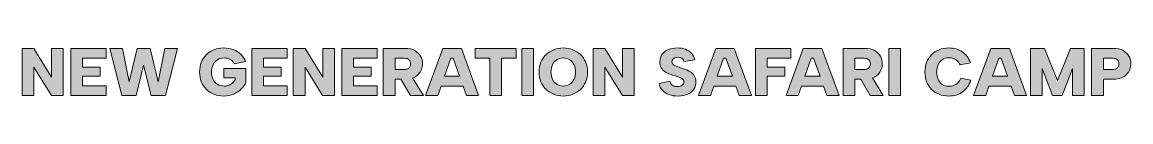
# Model space of a CAD drawing. Header units: centimetres. Extents: x 1 to 9, y -5.83 to -4.17.
# Drawn here: x 1 to 9, y -5.83 to -5.49 of the extents above; entities that cross this region are included whole.
import ezdxf

# ---------------------------------------------------------------- set-up
doc = ezdxf.new("R2010")
doc.units = ezdxf.units.CM
doc.header["$MEASUREMENT"] = 0
doc.layers.add('Layer 1', color=7, linetype='Continuous', lineweight=0)

# ---------------------------------------------------------------- blocks, each defined once
blk = doc.blocks.new('Block_2')
at = {"layer": 'Layer 1', "true_color": 0x000000, "transparency": 33554687}
h = blk.add_hatch(color=18, dxfattribs=at)
h.dxf.hatch_style = 2
h.paths.add_polyline_path([(1.2138, -5.6985), (1.0868, -5.4907), (1.0017, -5.4907), (1.0017, -5.8313), (1.0863, -5.8313), (1.0863, -5.625), (1.2133, -5.8313), (1.2985, -5.8313), (1.2985, -5.4907), (1.2138, -5.4907)])
h = blk.add_hatch(color=18, dxfattribs=at)
h.dxf.hatch_style = 2
h.paths.add_polyline_path([(1.352, -5.8313), (1.6073, -5.8313), (1.6073, -5.7602), (1.4366, -5.7602), (1.4366, -5.6916), (1.564, -5.6916), (1.564, -5.6255), (1.4366, -5.6255), (1.4366, -5.5618), (1.6073, -5.5618), (1.6073, -5.4907), (1.352, -5.4907)])
h = blk.add_hatch(color=18, dxfattribs=at)
h.dxf.hatch_style = 2
h.paths.add_polyline_path([(1.9829, -5.731), (1.926, -5.4907), (1.8316, -5.4907), (1.7732, -5.7316), (1.7256, -5.4907), (1.6331, -5.4907), (1.7202, -5.8313), (1.8243, -5.8313), (1.8783, -5.6109), (1.9323, -5.8313), (2.0359, -5.8313), (2.123, -5.4907), (2.0311, -5.4907)])
h = blk.add_hatch(color=18, dxfattribs=at)
h.dxf.hatch_style = 2
edge = h.paths.add_edge_path()
edge.add_spline(control_points=[(2.4567, -5.7023), (2.4567, -5.7023), (2.5385, -5.7023), (2.5385, -5.7023), (2.5385, -5.7023), (2.5385, -5.7165), (2.5385, -5.7165), (2.5329, -5.7256), (2.5264, -5.7336), (2.519, -5.7405), (2.5115, -5.7475), (2.5031, -5.7529), (2.4937, -5.7569), (2.4843, -5.7607), (2.4739, -5.7627), (2.4626, -5.7627), (2.4427, -5.7627), (2.4258, -5.7585), (2.4117, -5.75), (2.3976, -5.7416), (2.3868, -5.7298), (2.3794, -5.7145), (2.3719, -5.6992), (2.3682, -5.6814), (2.3682, -5.661), (2.3682, -5.6419), (2.372, -5.6246), (2.3796, -5.6092), (2.3872, -5.5938), (2.3978, -5.5816), (2.4114, -5.5727), (2.4251, -5.5638), (2.4407, -5.5593), (2.4582, -5.5593), (2.4751, -5.5593), (2.4898, -5.5628), (2.5024, -5.5698), (2.5151, -5.5767), (2.5255, -5.5877), (2.5336, -5.6026), (2.5336, -5.6026), (2.6134, -5.5841), (2.6134, -5.5841), (2.6062, -5.564), (2.595, -5.5467), (2.5796, -5.5323), (2.5641, -5.5179), (2.5458, -5.5068), (2.5246, -5.499), (2.5033, -5.4912), (2.4802, -5.4873), (2.4553, -5.4873), (2.4293, -5.4873), (2.4058, -5.4915), (2.3847, -5.4999), (2.3636, -5.5084), (2.3454, -5.5204), (2.33, -5.5359), (2.3146, -5.5516), (2.3028, -5.57), (2.2945, -5.5912), (2.2862, -5.6124), (2.2821, -5.6357), (2.2821, -5.661), (2.2821, -5.6863), (2.2862, -5.7096), (2.2945, -5.7308), (2.3028, -5.752), (2.3147, -5.7705), (2.3302, -5.786), (2.3458, -5.8016), (2.3642, -5.8136), (2.3854, -5.822), (2.4067, -5.8304), (2.4303, -5.8346), (2.4562, -5.8346), (2.4838, -5.8346), (2.5081, -5.8299), (2.5292, -5.8203), (2.5503, -5.8108), (2.5681, -5.7984), (2.5827, -5.7833), (2.5973, -5.7683), (2.6085, -5.7525), (2.6163, -5.7359), (2.6163, -5.7359), (2.6163, -5.6362), (2.6163, -5.6362), (2.6163, -5.6362), (2.4567, -5.6362), (2.4567, -5.6362), (2.4567, -5.6362), (2.4567, -5.7023), (2.4567, -5.7023)], knot_values=[0, 0, 0, 0, 1, 1, 1, 2, 2, 2, 3, 3, 3, 4, 4, 4, 5, 5, 5, 6, 6, 6, 7, 7, 7, 8, 8, 8, 9, 9, 9, 10, 10, 10, 11, 11, 11, 12, 12, 12, 13, 13, 13, 14, 14, 14, 15, 15, 15, 16, 16, 16, 17, 17, 17, 18, 18, 18, 19, 19, 19, 20, 20, 20, 21, 21, 21, 22, 22, 22, 23, 23, 23, 24, 24, 24, 25, 25, 25, 26, 26, 26, 27, 27, 27, 28, 28, 28, 29, 29, 29, 30, 30, 30, 31, 31, 31, 31], degree=3, periodic=0)
h = blk.add_hatch(color=18, dxfattribs=at)
h.dxf.hatch_style = 2
h.paths.add_polyline_path([(2.6591, -5.8313), (2.9144, -5.8313), (2.9144, -5.7602), (2.7437, -5.7602), (2.7437, -5.6916), (2.8712, -5.6916), (2.8712, -5.6255), (2.7437, -5.6255), (2.7437, -5.5618), (2.9144, -5.5618), (2.9144, -5.4907), (2.6591, -5.4907)])
h = blk.add_hatch(color=18, dxfattribs=at)
h.dxf.hatch_style = 2
h.paths.add_polyline_path([(3.1703, -5.6985), (3.0434, -5.4907), (2.9583, -5.4907), (2.9583, -5.8313), (3.0429, -5.8313), (3.0429, -5.625), (3.1699, -5.8313), (3.255, -5.8313), (3.255, -5.4907), (3.1703, -5.4907)])
h = blk.add_hatch(color=18, dxfattribs=at)
h.dxf.hatch_style = 2
h.paths.add_polyline_path([(3.3085, -5.8313), (3.5639, -5.8313), (3.5639, -5.7602), (3.3931, -5.7602), (3.3931, -5.6916), (3.5206, -5.6916), (3.5206, -5.6255), (3.3931, -5.6255), (3.3931, -5.5618), (3.5639, -5.5618), (3.5639, -5.4907), (3.3085, -5.4907)])
h = blk.add_hatch(color=18, dxfattribs=at)
h.dxf.hatch_style = 2
edge = h.paths.add_edge_path()
edge.add_spline(control_points=[(3.6923, -5.5618), (3.6923, -5.5618), (3.759, -5.5618), (3.759, -5.5618), (3.7742, -5.5618), (3.7856, -5.5653), (3.793, -5.5725), (3.8005, -5.5796), (3.8042, -5.5893), (3.8042, -5.6016), (3.8042, -5.61), (3.8025, -5.6174), (3.7991, -5.6235), (3.7957, -5.6297), (3.7907, -5.6343), (3.784, -5.6374), (3.7774, -5.6405), (3.769, -5.642), (3.759, -5.642), (3.759, -5.642), (3.6923, -5.642), (3.6923, -5.642), (3.6923, -5.642), (3.6923, -5.5618), (3.6923, -5.5618)], knot_values=[0, 0, 0, 0, 1, 1, 1, 2, 2, 2, 3, 3, 3, 4, 4, 4, 5, 5, 5, 6, 6, 6, 7, 7, 7, 8, 8, 8, 8], degree=3, periodic=0)
edge = h.paths.add_edge_path()
edge.add_spline(control_points=[(3.8208, -5.7036), (3.8366, -5.6972), (3.8497, -5.6887), (3.8599, -5.678), (3.8701, -5.6673), (3.8777, -5.6553), (3.8828, -5.642), (3.8878, -5.6287), (3.8903, -5.6153), (3.8903, -5.6016), (3.8903, -5.5818), (3.8857, -5.5636), (3.8765, -5.5467), (3.8672, -5.5298), (3.8533, -5.5163), (3.8346, -5.5061), (3.816, -5.4959), (3.7926, -5.4907), (3.7643, -5.4907), (3.7643, -5.4907), (3.6077, -5.4907), (3.6077, -5.4907), (3.6077, -5.4907), (3.6077, -5.8313), (3.6077, -5.8313), (3.6077, -5.8313), (3.6923, -5.8313), (3.6923, -5.8313), (3.6923, -5.8313), (3.6923, -5.713), (3.6923, -5.713), (3.6923, -5.713), (3.7353, -5.713), (3.7353, -5.713), (3.7353, -5.713), (3.8033, -5.8313), (3.8033, -5.8313), (3.8033, -5.8313), (3.8967, -5.8313), (3.8967, -5.8313), (3.8967, -5.8313), (3.8193, -5.7038), (3.8193, -5.7038), (3.8197, -5.7037), (3.8203, -5.7038), (3.8208, -5.7036)], knot_values=[0, 0, 0, 0, 1, 1, 1, 2, 2, 2, 3, 3, 3, 4, 4, 4, 5, 5, 5, 6, 6, 6, 7, 7, 7, 8, 8, 8, 9, 9, 9, 10, 10, 10, 11, 11, 11, 12, 12, 12, 13, 13, 13, 14, 14, 14, 15, 15, 15, 15], degree=3, periodic=0)
h = blk.add_hatch(color=18, dxfattribs=at)
h.dxf.hatch_style = 2
edge = h.paths.add_edge_path()
edge.add_spline(control_points=[(4.0495, -5.6921), (4.0495, -5.6921), (4.0951, -5.5618), (4.0951, -5.5618), (4.0951, -5.5618), (4.1122, -5.5618), (4.1122, -5.5618), (4.1122, -5.5618), (4.1585, -5.6921), (4.1585, -5.6921), (4.1585, -5.6921), (4.0495, -5.6921), (4.0495, -5.6921)], knot_values=[0, 0, 0, 0, 1, 1, 1, 2, 2, 2, 3, 3, 3, 4, 4, 4, 4], degree=3, periodic=0)
edge = h.paths.add_edge_path()
edge.add_spline(control_points=[(4.0377, -5.4907), (4.0377, -5.4907), (3.9132, -5.8313), (3.9132, -5.8313), (3.9132, -5.8313), (4.0008, -5.8313), (4.0008, -5.8313), (4.0008, -5.8313), (4.0246, -5.7631), (4.0246, -5.7631), (4.0246, -5.7631), (4.1838, -5.7631), (4.1838, -5.7631), (4.1838, -5.7631), (4.208, -5.8313), (4.208, -5.8313), (4.208, -5.8313), (4.2956, -5.8313), (4.2956, -5.8313), (4.2956, -5.8313), (4.172, -5.4907), (4.172, -5.4907), (4.172, -5.4907), (4.0377, -5.4907), (4.0377, -5.4907)], knot_values=[0, 0, 0, 0, 1, 1, 1, 2, 2, 2, 3, 3, 3, 4, 4, 4, 5, 5, 5, 6, 6, 6, 7, 7, 7, 8, 8, 8, 8], degree=3, periodic=0)
h = blk.add_hatch(color=18, dxfattribs=at)
h.dxf.hatch_style = 2
h.paths.add_polyline_path([(4.2703, -5.5618), (4.3759, -5.5618), (4.3759, -5.8313), (4.4605, -5.8313), (4.4605, -5.5618), (4.5665, -5.5618), (4.5665, -5.4907), (4.2703, -5.4907)])
h = blk.add_hatch(color=18, dxfattribs=at)
h.dxf.hatch_style = 2
h.paths.add_polyline_path([(4.6064, -5.8313), (4.6911, -5.8313), (4.6911, -5.4907), (4.6064, -5.4907)])
h = blk.add_hatch(color=18, dxfattribs=at)
h.dxf.hatch_style = 2
edge = h.paths.add_edge_path()
edge.add_spline(control_points=[(4.9844, -5.713), (4.9769, -5.7283), (4.9665, -5.7403), (4.9533, -5.7491), (4.9399, -5.7578), (4.9244, -5.7622), (4.9065, -5.7622), (4.8884, -5.7622), (4.8727, -5.7578), (4.8594, -5.7491), (4.8461, -5.7403), (4.8358, -5.7283), (4.8285, -5.713), (4.8212, -5.6978), (4.8175, -5.6804), (4.8175, -5.661), (4.8175, -5.6412), (4.8212, -5.6238), (4.8285, -5.6087), (4.8358, -5.5936), (4.8461, -5.5817), (4.8594, -5.5729), (4.8727, -5.5642), (4.8884, -5.5598), (4.9065, -5.5598), (4.9244, -5.5598), (4.9399, -5.5642), (4.9533, -5.5729), (4.9665, -5.5817), (4.9769, -5.5936), (4.9844, -5.6087), (4.9918, -5.6238), (4.9956, -5.6412), (4.9956, -5.661), (4.9956, -5.6804), (4.9918, -5.6978), (4.9844, -5.713)], knot_values=[0, 0, 0, 0, 1, 1, 1, 2, 2, 2, 3, 3, 3, 4, 4, 4, 5, 5, 5, 6, 6, 6, 7, 7, 7, 8, 8, 8, 9, 9, 9, 10, 10, 10, 11, 11, 11, 12, 12, 12, 12], degree=3, periodic=0)
edge = h.paths.add_edge_path()
edge.add_spline(control_points=[(5.0306, -5.5357), (5.0147, -5.5203), (4.9961, -5.5084), (4.9749, -5.4999), (4.9537, -5.4915), (4.9309, -5.4873), (4.9065, -5.4873), (4.8822, -5.4873), (4.8595, -5.4915), (4.8385, -5.4999), (4.8174, -5.5084), (4.7988, -5.5203), (4.7828, -5.5357), (4.7667, -5.5511), (4.7541, -5.5694), (4.745, -5.5907), (4.736, -5.612), (4.7314, -5.6353), (4.7314, -5.661), (4.7314, -5.6866), (4.736, -5.7101), (4.745, -5.7313), (4.7541, -5.7525), (4.7667, -5.7709), (4.7828, -5.7862), (4.7988, -5.8017), (4.8174, -5.8136), (4.8385, -5.822), (4.8595, -5.8304), (4.8822, -5.8346), (4.9065, -5.8346), (4.9309, -5.8346), (4.9535, -5.8304), (4.9746, -5.822), (4.9957, -5.8136), (5.0143, -5.8017), (5.0303, -5.7862), (5.0464, -5.7709), (5.059, -5.7525), (5.068, -5.7313), (5.0771, -5.7101), (5.0817, -5.6866), (5.0817, -5.661), (5.0817, -5.6353), (5.0771, -5.612), (5.068, -5.5907), (5.059, -5.5694), (5.0465, -5.5511), (5.0306, -5.5357)], knot_values=[0, 0, 0, 0, 1, 1, 1, 2, 2, 2, 3, 3, 3, 4, 4, 4, 5, 5, 5, 6, 6, 6, 7, 7, 7, 8, 8, 8, 9, 9, 9, 10, 10, 10, 11, 11, 11, 12, 12, 12, 13, 13, 13, 14, 14, 14, 15, 15, 15, 16, 16, 16, 16], degree=3, periodic=0)
h = blk.add_hatch(color=18, dxfattribs=at)
h.dxf.hatch_style = 2
h.paths.add_polyline_path([(5.3337, -5.6985), (5.2067, -5.4907), (5.1216, -5.4907), (5.1216, -5.8313), (5.2062, -5.8313), (5.2062, -5.625), (5.3332, -5.8313), (5.4184, -5.8313), (5.4184, -5.4907), (5.3337, -5.4907)])
h = blk.add_hatch(color=18, dxfattribs=at)
h.dxf.hatch_style = 2
edge = h.paths.add_edge_path()
edge.add_spline(control_points=[(5.8226, -5.6593), (5.8106, -5.6517), (5.7976, -5.6454), (5.7837, -5.6406), (5.7697, -5.6357), (5.7561, -5.6311), (5.7428, -5.6269), (5.7331, -5.6237), (5.7242, -5.6203), (5.7161, -5.6167), (5.708, -5.6131), (5.7016, -5.6091), (5.6969, -5.6046), (5.6921, -5.6), (5.6898, -5.5942), (5.6898, -5.5871), (5.6898, -5.5805), (5.6918, -5.5749), (5.6959, -5.57), (5.6999, -5.5652), (5.7052, -5.5614), (5.7117, -5.5588), (5.7182, -5.5562), (5.7253, -5.5549), (5.7331, -5.5549), (5.7393, -5.5549), (5.7455, -5.556), (5.7518, -5.5581), (5.7582, -5.5602), (5.7636, -5.5636), (5.7681, -5.5681), (5.7726, -5.5726), (5.7756, -5.5785), (5.7769, -5.5856), (5.7769, -5.5856), (5.8547, -5.572), (5.8547, -5.572), (5.8501, -5.5535), (5.8423, -5.538), (5.8311, -5.5255), (5.8199, -5.513), (5.8057, -5.5035), (5.7886, -5.497), (5.7713, -5.4906), (5.7517, -5.4873), (5.7297, -5.4873), (5.7054, -5.4873), (5.6838, -5.4912), (5.665, -5.4988), (5.6462, -5.5064), (5.6312, -5.5176), (5.6202, -5.5326), (5.6092, -5.5475), (5.6037, -5.5656), (5.6037, -5.5871), (5.6033, -5.6046), (5.6066, -5.6191), (5.6134, -5.6308), (5.6202, -5.6425), (5.6293, -5.652), (5.6406, -5.6593), (5.652, -5.6666), (5.6643, -5.6726), (5.6776, -5.6773), (5.6909, -5.682), (5.7041, -5.6861), (5.7171, -5.6897), (5.7287, -5.6932), (5.739, -5.6968), (5.7479, -5.7001), (5.7568, -5.7036), (5.7638, -5.7077), (5.7688, -5.7125), (5.7739, -5.7174), (5.7764, -5.7239), (5.7764, -5.732), (5.7764, -5.7421), (5.7722, -5.7503), (5.764, -5.7566), (5.7557, -5.7629), (5.744, -5.7661), (5.7287, -5.7661), (5.72, -5.7661), (5.712, -5.7649), (5.7046, -5.7624), (5.6973, -5.76), (5.6912, -5.756), (5.6861, -5.7503), (5.6811, -5.7446), (5.6778, -5.7371), (5.6761, -5.7276), (5.6761, -5.7276), (5.5973, -5.7432), (5.5973, -5.7432), (5.6013, -5.763), (5.6093, -5.7797), (5.6217, -5.7933), (5.634, -5.8069), (5.6498, -5.8172), (5.6691, -5.8242), (5.6884, -5.8312), (5.7102, -5.8346), (5.7345, -5.8346), (5.7634, -5.8346), (5.7873, -5.8301), (5.8061, -5.821), (5.8248, -5.812), (5.839, -5.7998), (5.8484, -5.7846), (5.8578, -5.7693), (5.8625, -5.7522), (5.8625, -5.733), (5.8625, -5.7152), (5.8589, -5.7003), (5.8516, -5.6885), (5.8443, -5.6766), (5.8346, -5.6669), (5.8226, -5.6593)], knot_values=[0, 0, 0, 0, 1, 1, 1, 2, 2, 2, 3, 3, 3, 4, 4, 4, 5, 5, 5, 6, 6, 6, 7, 7, 7, 8, 8, 8, 9, 9, 9, 10, 10, 10, 11, 11, 11, 12, 12, 12, 13, 13, 13, 14, 14, 14, 15, 15, 15, 16, 16, 16, 17, 17, 17, 18, 18, 18, 19, 19, 19, 20, 20, 20, 21, 21, 21, 22, 22, 22, 23, 23, 23, 24, 24, 24, 25, 25, 25, 26, 26, 26, 27, 27, 27, 28, 28, 28, 29, 29, 29, 30, 30, 30, 31, 31, 31, 32, 32, 32, 33, 33, 33, 34, 34, 34, 35, 35, 35, 36, 36, 36, 37, 37, 37, 38, 38, 38, 39, 39, 39, 39], degree=3, periodic=0)
h = blk.add_hatch(color=18, dxfattribs=at)
h.dxf.hatch_style = 2
edge = h.paths.add_edge_path()
edge.add_spline(control_points=[(6.0177, -5.6921), (6.0177, -5.6921), (6.0634, -5.5618), (6.0634, -5.5618), (6.0634, -5.5618), (6.0804, -5.5618), (6.0804, -5.5618), (6.0804, -5.5618), (6.1268, -5.6921), (6.1268, -5.6921), (6.1268, -5.6921), (6.0177, -5.6921), (6.0177, -5.6921)], knot_values=[0, 0, 0, 0, 1, 1, 1, 2, 2, 2, 3, 3, 3, 4, 4, 4, 4], degree=3, periodic=0)
edge = h.paths.add_edge_path()
edge.add_spline(control_points=[(6.006, -5.4907), (6.006, -5.4907), (5.8814, -5.8313), (5.8814, -5.8313), (5.8814, -5.8313), (5.969, -5.8313), (5.969, -5.8313), (5.969, -5.8313), (5.9929, -5.7631), (5.9929, -5.7631), (5.9929, -5.7631), (6.1521, -5.7631), (6.1521, -5.7631), (6.1521, -5.7631), (6.1763, -5.8313), (6.1763, -5.8313), (6.1763, -5.8313), (6.2638, -5.8313), (6.2638, -5.8313), (6.2638, -5.8313), (6.1402, -5.4907), (6.1402, -5.4907), (6.1402, -5.4907), (6.006, -5.4907), (6.006, -5.4907)], knot_values=[0, 0, 0, 0, 1, 1, 1, 2, 2, 2, 3, 3, 3, 4, 4, 4, 5, 5, 5, 6, 6, 6, 7, 7, 7, 8, 8, 8, 8], degree=3, periodic=0)
h = blk.add_hatch(color=18, dxfattribs=at)
h.dxf.hatch_style = 2
h.paths.add_polyline_path([(6.3777, -5.5618), (6.5484, -5.5618), (6.5484, -5.4907), (6.293, -5.4907), (6.293, -5.8313), (6.3777, -5.8313), (6.3777, -5.6916), (6.5051, -5.6916), (6.5051, -5.6255), (6.3777, -5.6255)])
h = blk.add_hatch(color=18, dxfattribs=at)
h.dxf.hatch_style = 2
edge = h.paths.add_edge_path()
edge.add_spline(control_points=[(6.6502, -5.6921), (6.6502, -5.6921), (6.6958, -5.5618), (6.6958, -5.5618), (6.6958, -5.5618), (6.7129, -5.5618), (6.7129, -5.5618), (6.7129, -5.5618), (6.7592, -5.6921), (6.7592, -5.6921), (6.7592, -5.6921), (6.6502, -5.6921), (6.6502, -5.6921)], knot_values=[0, 0, 0, 0, 1, 1, 1, 2, 2, 2, 3, 3, 3, 4, 4, 4, 4], degree=3, periodic=0)
edge = h.paths.add_edge_path()
edge.add_spline(control_points=[(6.6384, -5.4907), (6.6384, -5.4907), (6.5139, -5.8313), (6.5139, -5.8313), (6.5139, -5.8313), (6.6015, -5.8313), (6.6015, -5.8313), (6.6015, -5.8313), (6.6253, -5.7631), (6.6253, -5.7631), (6.6253, -5.7631), (6.7845, -5.7631), (6.7845, -5.7631), (6.7845, -5.7631), (6.8087, -5.8313), (6.8087, -5.8313), (6.8087, -5.8313), (6.8963, -5.8313), (6.8963, -5.8313), (6.8963, -5.8313), (6.7727, -5.4907), (6.7727, -5.4907), (6.7727, -5.4907), (6.6384, -5.4907), (6.6384, -5.4907)], knot_values=[0, 0, 0, 0, 1, 1, 1, 2, 2, 2, 3, 3, 3, 4, 4, 4, 5, 5, 5, 6, 6, 6, 7, 7, 7, 8, 8, 8, 8], degree=3, periodic=0)
h = blk.add_hatch(color=18, dxfattribs=at)
h.dxf.hatch_style = 2
edge = h.paths.add_edge_path()
edge.add_spline(control_points=[(7.0101, -5.5618), (7.0101, -5.5618), (7.0767, -5.5618), (7.0767, -5.5618), (7.092, -5.5618), (7.1033, -5.5653), (7.1108, -5.5725), (7.1183, -5.5796), (7.122, -5.5893), (7.122, -5.6016), (7.122, -5.61), (7.1203, -5.6174), (7.1169, -5.6235), (7.1135, -5.6297), (7.1085, -5.6343), (7.1018, -5.6374), (7.0951, -5.6405), (7.0868, -5.642), (7.0767, -5.642), (7.0767, -5.642), (7.0101, -5.642), (7.0101, -5.642), (7.0101, -5.642), (7.0101, -5.5618), (7.0101, -5.5618)], knot_values=[0, 0, 0, 0, 1, 1, 1, 2, 2, 2, 3, 3, 3, 4, 4, 4, 5, 5, 5, 6, 6, 6, 7, 7, 7, 8, 8, 8, 8], degree=3, periodic=0)
edge = h.paths.add_edge_path()
edge.add_spline(control_points=[(7.1386, -5.7036), (7.1544, -5.6972), (7.1674, -5.6887), (7.1776, -5.678), (7.1878, -5.6673), (7.1954, -5.6553), (7.2007, -5.642), (7.2057, -5.6287), (7.208, -5.6153), (7.208, -5.6016), (7.208, -5.5818), (7.2035, -5.5636), (7.1943, -5.5467), (7.185, -5.5298), (7.171, -5.5163), (7.1525, -5.5061), (7.1337, -5.4959), (7.1103, -5.4907), (7.0821, -5.4907), (7.0821, -5.4907), (6.9255, -5.4907), (6.9255, -5.4907), (6.9255, -5.4907), (6.9255, -5.8313), (6.9255, -5.8313), (6.9255, -5.8313), (7.0101, -5.8313), (7.0101, -5.8313), (7.0101, -5.8313), (7.0101, -5.713), (7.0101, -5.713), (7.0101, -5.713), (7.0531, -5.713), (7.0531, -5.713), (7.0531, -5.713), (7.121, -5.8313), (7.121, -5.8313), (7.121, -5.8313), (7.2145, -5.8313), (7.2145, -5.8313), (7.2145, -5.8313), (7.137, -5.7038), (7.137, -5.7038), (7.1375, -5.7037), (7.1381, -5.7038), (7.1386, -5.7036)], knot_values=[0, 0, 0, 0, 1, 1, 1, 2, 2, 2, 3, 3, 3, 4, 4, 4, 5, 5, 5, 6, 6, 6, 7, 7, 7, 8, 8, 8, 9, 9, 9, 10, 10, 10, 11, 11, 11, 12, 12, 12, 13, 13, 13, 14, 14, 14, 15, 15, 15, 15], degree=3, periodic=0)
h = blk.add_hatch(color=18, dxfattribs=at)
h.dxf.hatch_style = 2
h.paths.add_polyline_path([(7.2547, -5.8313), (7.3394, -5.8313), (7.3394, -5.4907), (7.2547, -5.4907)])
h = blk.add_hatch(color=18, dxfattribs=at)
h.dxf.hatch_style = 2
edge = h.paths.add_edge_path()
edge.add_spline(control_points=[(7.7524, -5.7396), (7.7437, -5.7482), (7.7337, -5.7543), (7.7227, -5.758), (7.7117, -5.7618), (7.6999, -5.7636), (7.6872, -5.7636), (7.6691, -5.7636), (7.6534, -5.7592), (7.6405, -5.7503), (7.6275, -5.7413), (7.6177, -5.7292), (7.6108, -5.7138), (7.604, -5.6984), (7.6006, -5.6808), (7.6006, -5.661), (7.6006, -5.6415), (7.604, -5.6241), (7.6108, -5.6087), (7.6177, -5.5933), (7.6275, -5.5811), (7.6405, -5.572), (7.6534, -5.5629), (7.6691, -5.5583), (7.6872, -5.5583), (7.6999, -5.5583), (7.7114, -5.5601), (7.7217, -5.5637), (7.7322, -5.5673), (7.7413, -5.5729), (7.7495, -5.5805), (7.7576, -5.5881), (7.7646, -5.5979), (7.7704, -5.6099), (7.7704, -5.6099), (7.8438, -5.5938), (7.8438, -5.5938), (7.8322, -5.5608), (7.8127, -5.5347), (7.7855, -5.5157), (7.7582, -5.4968), (7.7255, -5.4873), (7.6872, -5.4873), (7.6619, -5.4873), (7.6387, -5.4915), (7.6177, -5.4999), (7.5965, -5.5084), (7.5785, -5.5204), (7.5634, -5.5359), (7.5483, -5.5516), (7.5367, -5.57), (7.5284, -5.5912), (7.5202, -5.6124), (7.516, -5.6357), (7.516, -5.661), (7.516, -5.6866), (7.5202, -5.7101), (7.5284, -5.7313), (7.5367, -5.7525), (7.5483, -5.7709), (7.5634, -5.7862), (7.5785, -5.8017), (7.5965, -5.8136), (7.6177, -5.822), (7.6387, -5.8304), (7.6619, -5.8346), (7.6872, -5.8346), (7.7265, -5.8346), (7.7598, -5.8247), (7.7874, -5.8048), (7.815, -5.7848), (7.8347, -5.7567), (7.8463, -5.7203), (7.8463, -5.7203), (7.7748, -5.7057), (7.7748, -5.7057), (7.7686, -5.7197), (7.7612, -5.731), (7.7524, -5.7396)], knot_values=[0, 0, 0, 0, 1, 1, 1, 2, 2, 2, 3, 3, 3, 4, 4, 4, 5, 5, 5, 6, 6, 6, 7, 7, 7, 8, 8, 8, 9, 9, 9, 10, 10, 10, 11, 11, 11, 12, 12, 12, 13, 13, 13, 14, 14, 14, 15, 15, 15, 16, 16, 16, 17, 17, 17, 18, 18, 18, 19, 19, 19, 20, 20, 20, 21, 21, 21, 22, 22, 22, 23, 23, 23, 24, 24, 24, 25, 25, 25, 26, 26, 26, 26], degree=3, periodic=0)
h = blk.add_hatch(color=18, dxfattribs=at)
h.dxf.hatch_style = 2
edge = h.paths.add_edge_path()
edge.add_spline(control_points=[(8.003, -5.6921), (8.003, -5.6921), (8.0486, -5.5618), (8.0486, -5.5618), (8.0486, -5.5618), (8.0657, -5.5618), (8.0657, -5.5618), (8.0657, -5.5618), (8.112, -5.6921), (8.112, -5.6921), (8.112, -5.6921), (8.003, -5.6921), (8.003, -5.6921)], knot_values=[0, 0, 0, 0, 1, 1, 1, 2, 2, 2, 3, 3, 3, 4, 4, 4, 4], degree=3, periodic=0)
edge = h.paths.add_edge_path()
edge.add_spline(control_points=[(7.9912, -5.4907), (7.9912, -5.4907), (7.8667, -5.8313), (7.8667, -5.8313), (7.8667, -5.8313), (7.9543, -5.8313), (7.9543, -5.8313), (7.9543, -5.8313), (7.9781, -5.7631), (7.9781, -5.7631), (7.9781, -5.7631), (8.1373, -5.7631), (8.1373, -5.7631), (8.1373, -5.7631), (8.1615, -5.8313), (8.1615, -5.8313), (8.1615, -5.8313), (8.2491, -5.8313), (8.2491, -5.8313), (8.2491, -5.8313), (8.1255, -5.4907), (8.1255, -5.4907), (8.1255, -5.4907), (7.9912, -5.4907), (7.9912, -5.4907)], knot_values=[0, 0, 0, 0, 1, 1, 1, 2, 2, 2, 3, 3, 3, 4, 4, 4, 5, 5, 5, 6, 6, 6, 7, 7, 7, 8, 8, 8, 8], degree=3, periodic=0)
h = blk.add_hatch(color=18, dxfattribs=at)
h.dxf.hatch_style = 2
h.paths.add_polyline_path([(8.4719, -5.7218), (8.3785, -5.4907), (8.2783, -5.4907), (8.2783, -5.8313), (8.363, -5.8313), (8.363, -5.6362), (8.4374, -5.8313), (8.5064, -5.8313), (8.5809, -5.6362), (8.5809, -5.8313), (8.6656, -5.8313), (8.6656, -5.4907), (8.5653, -5.4907)])
h = blk.add_hatch(color=18, dxfattribs=at)
h.dxf.hatch_style = 2
edge = h.paths.add_edge_path()
edge.add_spline(control_points=[(8.9105, -5.6235), (8.907, -5.6297), (8.9021, -5.6343), (8.8954, -5.6374), (8.8888, -5.6405), (8.8804, -5.642), (8.8703, -5.642), (8.8703, -5.642), (8.8037, -5.642), (8.8037, -5.642), (8.8037, -5.642), (8.8037, -5.5618), (8.8037, -5.5618), (8.8037, -5.5618), (8.8703, -5.5618), (8.8703, -5.5618), (8.8855, -5.5618), (8.897, -5.5653), (8.9044, -5.5725), (8.9119, -5.5796), (8.9156, -5.5893), (8.9156, -5.6016), (8.9156, -5.61), (8.9139, -5.6174), (8.9105, -5.6235)], knot_values=[0, 0, 0, 0, 1, 1, 1, 2, 2, 2, 3, 3, 3, 4, 4, 4, 5, 5, 5, 6, 6, 6, 7, 7, 7, 8, 8, 8, 8], degree=3, periodic=0)
edge = h.paths.add_edge_path()
edge.add_spline(control_points=[(8.9878, -5.5467), (8.9785, -5.5298), (8.9646, -5.5163), (8.946, -5.5061), (8.9274, -5.4959), (8.904, -5.4907), (8.8757, -5.4907), (8.8757, -5.4907), (8.719, -5.4907), (8.719, -5.4907), (8.719, -5.4907), (8.719, -5.8313), (8.719, -5.8313), (8.719, -5.8313), (8.8037, -5.8313), (8.8037, -5.8313), (8.8037, -5.8313), (8.8037, -5.713), (8.8037, -5.713), (8.8037, -5.713), (8.8757, -5.713), (8.8757, -5.713), (8.8974, -5.713), (8.9163, -5.7099), (8.9321, -5.7036), (8.948, -5.6972), (8.9611, -5.6887), (8.9713, -5.678), (8.9815, -5.6673), (8.9891, -5.6553), (8.9942, -5.642), (8.9992, -5.6287), (9.0017, -5.6153), (9.0017, -5.6016), (9.0017, -5.5818), (8.9971, -5.5636), (8.9878, -5.5467)], knot_values=[0, 0, 0, 0, 1, 1, 1, 2, 2, 2, 3, 3, 3, 4, 4, 4, 5, 5, 5, 6, 6, 6, 7, 7, 7, 8, 8, 8, 9, 9, 9, 10, 10, 10, 11, 11, 11, 12, 12, 12, 12], degree=3, periodic=0)
at = {"layer": 'Layer 1'}
for points in [[(1.2138, -5.6985), (1.0868, -5.4907), (1.0017, -5.4907), (1.0017, -5.8313), (1.0863, -5.8313), (1.0863, -5.625), (1.2133, -5.8313), (1.2985, -5.8313), (1.2985, -5.4907), (1.2138, -5.4907)], [(1.352, -5.8313), (1.6073, -5.8313), (1.6073, -5.7602), (1.4366, -5.7602), (1.4366, -5.6916), (1.564, -5.6916), (1.564, -5.6255), (1.4366, -5.6255), (1.4366, -5.5618), (1.6073, -5.5618), (1.6073, -5.4907), (1.352, -5.4907)], [(1.9829, -5.731), (1.926, -5.4907), (1.8316, -5.4907), (1.7732, -5.7316), (1.7256, -5.4907), (1.6331, -5.4907), (1.7202, -5.8313), (1.8243, -5.8313), (1.8783, -5.6109), (1.9323, -5.8313), (2.0359, -5.8313), (2.123, -5.4907), (2.0311, -5.4907)], [(2.6591, -5.8313), (2.9144, -5.8313), (2.9144, -5.7602), (2.7437, -5.7602), (2.7437, -5.6916), (2.8712, -5.6916), (2.8712, -5.6255), (2.7437, -5.6255), (2.7437, -5.5618), (2.9144, -5.5618), (2.9144, -5.4907), (2.6591, -5.4907)], [(3.1703, -5.6985), (3.0434, -5.4907), (2.9583, -5.4907), (2.9583, -5.8313), (3.0429, -5.8313), (3.0429, -5.625), (3.1699, -5.8313), (3.255, -5.8313), (3.255, -5.4907), (3.1703, -5.4907)], [(3.3085, -5.8313), (3.5639, -5.8313), (3.5639, -5.7602), (3.3931, -5.7602), (3.3931, -5.6916), (3.5206, -5.6916), (3.5206, -5.6255), (3.3931, -5.6255), (3.3931, -5.5618), (3.5639, -5.5618), (3.5639, -5.4907), (3.3085, -5.4907)], [(4.2703, -5.5618), (4.3759, -5.5618), (4.3759, -5.8313), (4.4605, -5.8313), (4.4605, -5.5618), (4.5665, -5.5618), (4.5665, -5.4907), (4.2703, -5.4907)], [(4.6064, -5.8313), (4.6911, -5.8313), (4.6911, -5.4907), (4.6064, -5.4907)], [(5.3337, -5.6985), (5.2067, -5.4907), (5.1216, -5.4907), (5.1216, -5.8313), (5.2062, -5.8313), (5.2062, -5.625), (5.3332, -5.8313), (5.4184, -5.8313), (5.4184, -5.4907), (5.3337, -5.4907)], [(6.3777, -5.5618), (6.5484, -5.5618), (6.5484, -5.4907), (6.293, -5.4907), (6.293, -5.8313), (6.3777, -5.8313), (6.3777, -5.6916), (6.5051, -5.6916), (6.5051, -5.6255), (6.3777, -5.6255)], [(7.2547, -5.8313), (7.3394, -5.8313), (7.3394, -5.4907), (7.2547, -5.4907)], [(8.4719, -5.7218), (8.3785, -5.4907), (8.2783, -5.4907), (8.2783, -5.8313), (8.363, -5.8313), (8.363, -5.6362), (8.4374, -5.8313), (8.5064, -5.8313), (8.5809, -5.6362), (8.5809, -5.8313), (8.6656, -5.8313), (8.6656, -5.4907), (8.5653, -5.4907)]]:
    blk.add_lwpolyline(points, close=True, dxfattribs=at)
for points, knots in [([(2.4567, -5.7023), (2.4567, -5.7023), (2.5385, -5.7023), (2.5385, -5.7023), (2.5385, -5.7023), (2.5385, -5.7165), (2.5385, -5.7165), (2.5329, -5.7256), (2.5264, -5.7336), (2.519, -5.7405), (2.5115, -5.7475), (2.5031, -5.7529), (2.4937, -5.7569), (2.4843, -5.7607), (2.4739, -5.7627), (2.4626, -5.7627), (2.4427, -5.7627), (2.4258, -5.7585), (2.4117, -5.75), (2.3976, -5.7416), (2.3868, -5.7298), (2.3794, -5.7145), (2.3719, -5.6992), (2.3682, -5.6814), (2.3682, -5.661), (2.3682, -5.6419), (2.372, -5.6246), (2.3796, -5.6092), (2.3872, -5.5938), (2.3978, -5.5816), (2.4114, -5.5727), (2.4251, -5.5638), (2.4407, -5.5593), (2.4582, -5.5593), (2.4751, -5.5593), (2.4898, -5.5628), (2.5024, -5.5698), (2.5151, -5.5767), (2.5255, -5.5877), (2.5336, -5.6026), (2.5336, -5.6026), (2.6134, -5.5841), (2.6134, -5.5841), (2.6062, -5.564), (2.595, -5.5467), (2.5796, -5.5323), (2.5641, -5.5179), (2.5458, -5.5068), (2.5246, -5.499), (2.5033, -5.4912), (2.4802, -5.4873), (2.4553, -5.4873), (2.4293, -5.4873), (2.4058, -5.4915), (2.3847, -5.4999), (2.3636, -5.5084), (2.3454, -5.5204), (2.33, -5.5359), (2.3146, -5.5516), (2.3028, -5.57), (2.2945, -5.5912), (2.2862, -5.6124), (2.2821, -5.6357), (2.2821, -5.661), (2.2821, -5.6863), (2.2862, -5.7096), (2.2945, -5.7308), (2.3028, -5.752), (2.3147, -5.7705), (2.3302, -5.786), (2.3458, -5.8016), (2.3642, -5.8136), (2.3854, -5.822), (2.4067, -5.8304), (2.4303, -5.8346), (2.4562, -5.8346), (2.4838, -5.8346), (2.5081, -5.8299), (2.5292, -5.8203), (2.5503, -5.8108), (2.5681, -5.7984), (2.5827, -5.7833), (2.5973, -5.7683), (2.6085, -5.7525), (2.6163, -5.7359), (2.6163, -5.7359), (2.6163, -5.6362), (2.6163, -5.6362), (2.6163, -5.6362), (2.4567, -5.6362), (2.4567, -5.6362), (2.4567, -5.6362), (2.4567, -5.7023), (2.4567, -5.7023)], [0, 0, 0, 0, 1, 1, 1, 2, 2, 2, 3, 3, 3, 4, 4, 4, 5, 5, 5, 6, 6, 6, 7, 7, 7, 8, 8, 8, 9, 9, 9, 10, 10, 10, 11, 11, 11, 12, 12, 12, 13, 13, 13, 14, 14, 14, 15, 15, 15, 16, 16, 16, 17, 17, 17, 18, 18, 18, 19, 19, 19, 20, 20, 20, 21, 21, 21, 22, 22, 22, 23, 23, 23, 24, 24, 24, 25, 25, 25, 26, 26, 26, 27, 27, 27, 28, 28, 28, 29, 29, 29, 30, 30, 30, 31, 31, 31, 31]), ([(3.8208, -5.7036), (3.8366, -5.6972), (3.8497, -5.6887), (3.8599, -5.678), (3.8701, -5.6673), (3.8777, -5.6553), (3.8828, -5.642), (3.8878, -5.6287), (3.8903, -5.6153), (3.8903, -5.6016), (3.8903, -5.5818), (3.8857, -5.5636), (3.8765, -5.5467), (3.8672, -5.5298), (3.8533, -5.5163), (3.8346, -5.5061), (3.816, -5.4959), (3.7926, -5.4907), (3.7643, -5.4907), (3.7643, -5.4907), (3.6077, -5.4907), (3.6077, -5.4907), (3.6077, -5.4907), (3.6077, -5.8313), (3.6077, -5.8313), (3.6077, -5.8313), (3.6923, -5.8313), (3.6923, -5.8313), (3.6923, -5.8313), (3.6923, -5.713), (3.6923, -5.713), (3.6923, -5.713), (3.7353, -5.713), (3.7353, -5.713), (3.7353, -5.713), (3.8033, -5.8313), (3.8033, -5.8313), (3.8033, -5.8313), (3.8967, -5.8313), (3.8967, -5.8313), (3.8967, -5.8313), (3.8193, -5.7038), (3.8193, -5.7038), (3.8197, -5.7037), (3.8203, -5.7038), (3.8208, -5.7036)], [0, 0, 0, 0, 1, 1, 1, 2, 2, 2, 3, 3, 3, 4, 4, 4, 5, 5, 5, 6, 6, 6, 7, 7, 7, 8, 8, 8, 9, 9, 9, 10, 10, 10, 11, 11, 11, 12, 12, 12, 13, 13, 13, 14, 14, 14, 15, 15, 15, 15]), ([(4.0377, -5.4907), (4.0377, -5.4907), (3.9132, -5.8313), (3.9132, -5.8313), (3.9132, -5.8313), (4.0008, -5.8313), (4.0008, -5.8313), (4.0008, -5.8313), (4.0246, -5.7631), (4.0246, -5.7631), (4.0246, -5.7631), (4.1838, -5.7631), (4.1838, -5.7631), (4.1838, -5.7631), (4.208, -5.8313), (4.208, -5.8313), (4.208, -5.8313), (4.2956, -5.8313), (4.2956, -5.8313), (4.2956, -5.8313), (4.172, -5.4907), (4.172, -5.4907), (4.172, -5.4907), (4.0377, -5.4907), (4.0377, -5.4907)], [0, 0, 0, 0, 1, 1, 1, 2, 2, 2, 3, 3, 3, 4, 4, 4, 5, 5, 5, 6, 6, 6, 7, 7, 7, 8, 8, 8, 8]), ([(5.0306, -5.5357), (5.0147, -5.5203), (4.9961, -5.5084), (4.9749, -5.4999), (4.9537, -5.4915), (4.9309, -5.4873), (4.9065, -5.4873), (4.8822, -5.4873), (4.8595, -5.4915), (4.8385, -5.4999), (4.8174, -5.5084), (4.7988, -5.5203), (4.7828, -5.5357), (4.7667, -5.5511), (4.7541, -5.5694), (4.745, -5.5907), (4.736, -5.612), (4.7314, -5.6353), (4.7314, -5.661), (4.7314, -5.6866), (4.736, -5.7101), (4.745, -5.7313), (4.7541, -5.7525), (4.7667, -5.7709), (4.7828, -5.7862), (4.7988, -5.8017), (4.8174, -5.8136), (4.8385, -5.822), (4.8595, -5.8304), (4.8822, -5.8346), (4.9065, -5.8346), (4.9309, -5.8346), (4.9535, -5.8304), (4.9746, -5.822), (4.9957, -5.8136), (5.0143, -5.8017), (5.0303, -5.7862), (5.0464, -5.7709), (5.059, -5.7525), (5.068, -5.7313), (5.0771, -5.7101), (5.0817, -5.6866), (5.0817, -5.661), (5.0817, -5.6353), (5.0771, -5.612), (5.068, -5.5907), (5.059, -5.5694), (5.0465, -5.5511), (5.0306, -5.5357)], [0, 0, 0, 0, 1, 1, 1, 2, 2, 2, 3, 3, 3, 4, 4, 4, 5, 5, 5, 6, 6, 6, 7, 7, 7, 8, 8, 8, 9, 9, 9, 10, 10, 10, 11, 11, 11, 12, 12, 12, 13, 13, 13, 14, 14, 14, 15, 15, 15, 16, 16, 16, 16]), ([(5.8226, -5.6593), (5.8106, -5.6517), (5.7976, -5.6454), (5.7837, -5.6406), (5.7697, -5.6357), (5.7561, -5.6311), (5.7428, -5.6269), (5.7331, -5.6237), (5.7242, -5.6203), (5.7161, -5.6167), (5.708, -5.6131), (5.7016, -5.6091), (5.6969, -5.6046), (5.6921, -5.6), (5.6898, -5.5942), (5.6898, -5.5871), (5.6898, -5.5805), (5.6918, -5.5749), (5.6959, -5.57), (5.6999, -5.5652), (5.7052, -5.5614), (5.7117, -5.5588), (5.7182, -5.5562), (5.7253, -5.5549), (5.7331, -5.5549), (5.7393, -5.5549), (5.7455, -5.556), (5.7518, -5.5581), (5.7582, -5.5602), (5.7636, -5.5636), (5.7681, -5.5681), (5.7726, -5.5726), (5.7756, -5.5785), (5.7769, -5.5856), (5.7769, -5.5856), (5.8547, -5.572), (5.8547, -5.572), (5.8501, -5.5535), (5.8423, -5.538), (5.8311, -5.5255), (5.8199, -5.513), (5.8057, -5.5035), (5.7886, -5.497), (5.7713, -5.4906), (5.7517, -5.4873), (5.7297, -5.4873), (5.7054, -5.4873), (5.6838, -5.4912), (5.665, -5.4988), (5.6462, -5.5064), (5.6312, -5.5176), (5.6202, -5.5326), (5.6092, -5.5475), (5.6037, -5.5656), (5.6037, -5.5871), (5.6033, -5.6046), (5.6066, -5.6191), (5.6134, -5.6308), (5.6202, -5.6425), (5.6293, -5.652), (5.6406, -5.6593), (5.652, -5.6666), (5.6643, -5.6726), (5.6776, -5.6773), (5.6909, -5.682), (5.7041, -5.6861), (5.7171, -5.6897), (5.7287, -5.6932), (5.739, -5.6968), (5.7479, -5.7001), (5.7568, -5.7036), (5.7638, -5.7077), (5.7688, -5.7125), (5.7739, -5.7174), (5.7764, -5.7239), (5.7764, -5.732), (5.7764, -5.7421), (5.7722, -5.7503), (5.764, -5.7566), (5.7557, -5.7629), (5.744, -5.7661), (5.7287, -5.7661), (5.72, -5.7661), (5.712, -5.7649), (5.7046, -5.7624), (5.6973, -5.76), (5.6912, -5.756), (5.6861, -5.7503), (5.6811, -5.7446), (5.6778, -5.7371), (5.6761, -5.7276), (5.6761, -5.7276), (5.5973, -5.7432), (5.5973, -5.7432), (5.6013, -5.763), (5.6093, -5.7797), (5.6217, -5.7933), (5.634, -5.8069), (5.6498, -5.8172), (5.6691, -5.8242), (5.6884, -5.8312), (5.7102, -5.8346), (5.7345, -5.8346), (5.7634, -5.8346), (5.7873, -5.8301), (5.8061, -5.821), (5.8248, -5.812), (5.839, -5.7998), (5.8484, -5.7846), (5.8578, -5.7693), (5.8625, -5.7522), (5.8625, -5.733), (5.8625, -5.7152), (5.8589, -5.7003), (5.8516, -5.6885), (5.8443, -5.6766), (5.8346, -5.6669), (5.8226, -5.6593)], [0, 0, 0, 0, 1, 1, 1, 2, 2, 2, 3, 3, 3, 4, 4, 4, 5, 5, 5, 6, 6, 6, 7, 7, 7, 8, 8, 8, 9, 9, 9, 10, 10, 10, 11, 11, 11, 12, 12, 12, 13, 13, 13, 14, 14, 14, 15, 15, 15, 16, 16, 16, 17, 17, 17, 18, 18, 18, 19, 19, 19, 20, 20, 20, 21, 21, 21, 22, 22, 22, 23, 23, 23, 24, 24, 24, 25, 25, 25, 26, 26, 26, 27, 27, 27, 28, 28, 28, 29, 29, 29, 30, 30, 30, 31, 31, 31, 32, 32, 32, 33, 33, 33, 34, 34, 34, 35, 35, 35, 36, 36, 36, 37, 37, 37, 38, 38, 38, 39, 39, 39, 39]), ([(6.006, -5.4907), (6.006, -5.4907), (5.8814, -5.8313), (5.8814, -5.8313), (5.8814, -5.8313), (5.969, -5.8313), (5.969, -5.8313), (5.969, -5.8313), (5.9929, -5.7631), (5.9929, -5.7631), (5.9929, -5.7631), (6.1521, -5.7631), (6.1521, -5.7631), (6.1521, -5.7631), (6.1763, -5.8313), (6.1763, -5.8313), (6.1763, -5.8313), (6.2638, -5.8313), (6.2638, -5.8313), (6.2638, -5.8313), (6.1402, -5.4907), (6.1402, -5.4907), (6.1402, -5.4907), (6.006, -5.4907), (6.006, -5.4907)], [0, 0, 0, 0, 1, 1, 1, 2, 2, 2, 3, 3, 3, 4, 4, 4, 5, 5, 5, 6, 6, 6, 7, 7, 7, 8, 8, 8, 8]), ([(6.6384, -5.4907), (6.6384, -5.4907), (6.5139, -5.8313), (6.5139, -5.8313), (6.5139, -5.8313), (6.6015, -5.8313), (6.6015, -5.8313), (6.6015, -5.8313), (6.6253, -5.7631), (6.6253, -5.7631), (6.6253, -5.7631), (6.7845, -5.7631), (6.7845, -5.7631), (6.7845, -5.7631), (6.8087, -5.8313), (6.8087, -5.8313), (6.8087, -5.8313), (6.8963, -5.8313), (6.8963, -5.8313), (6.8963, -5.8313), (6.7727, -5.4907), (6.7727, -5.4907), (6.7727, -5.4907), (6.6384, -5.4907), (6.6384, -5.4907)], [0, 0, 0, 0, 1, 1, 1, 2, 2, 2, 3, 3, 3, 4, 4, 4, 5, 5, 5, 6, 6, 6, 7, 7, 7, 8, 8, 8, 8]), ([(7.1386, -5.7036), (7.1544, -5.6972), (7.1674, -5.6887), (7.1776, -5.678), (7.1878, -5.6673), (7.1954, -5.6553), (7.2007, -5.642), (7.2057, -5.6287), (7.208, -5.6153), (7.208, -5.6016), (7.208, -5.5818), (7.2035, -5.5636), (7.1943, -5.5467), (7.185, -5.5298), (7.171, -5.5163), (7.1525, -5.5061), (7.1337, -5.4959), (7.1103, -5.4907), (7.0821, -5.4907), (7.0821, -5.4907), (6.9255, -5.4907), (6.9255, -5.4907), (6.9255, -5.4907), (6.9255, -5.8313), (6.9255, -5.8313), (6.9255, -5.8313), (7.0101, -5.8313), (7.0101, -5.8313), (7.0101, -5.8313), (7.0101, -5.713), (7.0101, -5.713), (7.0101, -5.713), (7.0531, -5.713), (7.0531, -5.713), (7.0531, -5.713), (7.121, -5.8313), (7.121, -5.8313), (7.121, -5.8313), (7.2145, -5.8313), (7.2145, -5.8313), (7.2145, -5.8313), (7.137, -5.7038), (7.137, -5.7038), (7.1375, -5.7037), (7.1381, -5.7038), (7.1386, -5.7036)], [0, 0, 0, 0, 1, 1, 1, 2, 2, 2, 3, 3, 3, 4, 4, 4, 5, 5, 5, 6, 6, 6, 7, 7, 7, 8, 8, 8, 9, 9, 9, 10, 10, 10, 11, 11, 11, 12, 12, 12, 13, 13, 13, 14, 14, 14, 15, 15, 15, 15]), ([(7.7524, -5.7396), (7.7437, -5.7482), (7.7337, -5.7543), (7.7227, -5.758), (7.7117, -5.7618), (7.6999, -5.7636), (7.6872, -5.7636), (7.6691, -5.7636), (7.6534, -5.7592), (7.6405, -5.7503), (7.6275, -5.7413), (7.6177, -5.7292), (7.6108, -5.7138), (7.604, -5.6984), (7.6006, -5.6808), (7.6006, -5.661), (7.6006, -5.6415), (7.604, -5.6241), (7.6108, -5.6087), (7.6177, -5.5933), (7.6275, -5.5811), (7.6405, -5.572), (7.6534, -5.5629), (7.6691, -5.5583), (7.6872, -5.5583), (7.6999, -5.5583), (7.7114, -5.5601), (7.7217, -5.5637), (7.7322, -5.5673), (7.7413, -5.5729), (7.7495, -5.5805), (7.7576, -5.5881), (7.7646, -5.5979), (7.7704, -5.6099), (7.7704, -5.6099), (7.8438, -5.5938), (7.8438, -5.5938), (7.8322, -5.5608), (7.8127, -5.5347), (7.7855, -5.5157), (7.7582, -5.4968), (7.7255, -5.4873), (7.6872, -5.4873), (7.6619, -5.4873), (7.6387, -5.4915), (7.6177, -5.4999), (7.5965, -5.5084), (7.5785, -5.5204), (7.5634, -5.5359), (7.5483, -5.5516), (7.5367, -5.57), (7.5284, -5.5912), (7.5202, -5.6124), (7.516, -5.6357), (7.516, -5.661), (7.516, -5.6866), (7.5202, -5.7101), (7.5284, -5.7313), (7.5367, -5.7525), (7.5483, -5.7709), (7.5634, -5.7862), (7.5785, -5.8017), (7.5965, -5.8136), (7.6177, -5.822), (7.6387, -5.8304), (7.6619, -5.8346), (7.6872, -5.8346), (7.7265, -5.8346), (7.7598, -5.8247), (7.7874, -5.8048), (7.815, -5.7848), (7.8347, -5.7567), (7.8463, -5.7203), (7.8463, -5.7203), (7.7748, -5.7057), (7.7748, -5.7057), (7.7686, -5.7197), (7.7612, -5.731), (7.7524, -5.7396)], [0, 0, 0, 0, 1, 1, 1, 2, 2, 2, 3, 3, 3, 4, 4, 4, 5, 5, 5, 6, 6, 6, 7, 7, 7, 8, 8, 8, 9, 9, 9, 10, 10, 10, 11, 11, 11, 12, 12, 12, 13, 13, 13, 14, 14, 14, 15, 15, 15, 16, 16, 16, 17, 17, 17, 18, 18, 18, 19, 19, 19, 20, 20, 20, 21, 21, 21, 22, 22, 22, 23, 23, 23, 24, 24, 24, 25, 25, 25, 26, 26, 26, 26]), ([(7.9912, -5.4907), (7.9912, -5.4907), (7.8667, -5.8313), (7.8667, -5.8313), (7.8667, -5.8313), (7.9543, -5.8313), (7.9543, -5.8313), (7.9543, -5.8313), (7.9781, -5.7631), (7.9781, -5.7631), (7.9781, -5.7631), (8.1373, -5.7631), (8.1373, -5.7631), (8.1373, -5.7631), (8.1615, -5.8313), (8.1615, -5.8313), (8.1615, -5.8313), (8.2491, -5.8313), (8.2491, -5.8313), (8.2491, -5.8313), (8.1255, -5.4907), (8.1255, -5.4907), (8.1255, -5.4907), (7.9912, -5.4907), (7.9912, -5.4907)], [0, 0, 0, 0, 1, 1, 1, 2, 2, 2, 3, 3, 3, 4, 4, 4, 5, 5, 5, 6, 6, 6, 7, 7, 7, 8, 8, 8, 8]), ([(8.9878, -5.5467), (8.9785, -5.5298), (8.9646, -5.5163), (8.946, -5.5061), (8.9274, -5.4959), (8.904, -5.4907), (8.8757, -5.4907), (8.8757, -5.4907), (8.719, -5.4907), (8.719, -5.4907), (8.719, -5.4907), (8.719, -5.8313), (8.719, -5.8313), (8.719, -5.8313), (8.8037, -5.8313), (8.8037, -5.8313), (8.8037, -5.8313), (8.8037, -5.713), (8.8037, -5.713), (8.8037, -5.713), (8.8757, -5.713), (8.8757, -5.713), (8.8974, -5.713), (8.9163, -5.7099), (8.9321, -5.7036), (8.948, -5.6972), (8.9611, -5.6887), (8.9713, -5.678), (8.9815, -5.6673), (8.9891, -5.6553), (8.9942, -5.642), (8.9992, -5.6287), (9.0017, -5.6153), (9.0017, -5.6016), (9.0017, -5.5818), (8.9971, -5.5636), (8.9878, -5.5467)], [0, 0, 0, 0, 1, 1, 1, 2, 2, 2, 3, 3, 3, 4, 4, 4, 5, 5, 5, 6, 6, 6, 7, 7, 7, 8, 8, 8, 9, 9, 9, 10, 10, 10, 11, 11, 11, 12, 12, 12, 12]), ([(3.6923, -5.5618), (3.6923, -5.5618), (3.759, -5.5618), (3.759, -5.5618), (3.7742, -5.5618), (3.7856, -5.5653), (3.793, -5.5725), (3.8005, -5.5796), (3.8042, -5.5893), (3.8042, -5.6016), (3.8042, -5.61), (3.8025, -5.6174), (3.7991, -5.6235), (3.7957, -5.6297), (3.7907, -5.6343), (3.784, -5.6374), (3.7774, -5.6405), (3.769, -5.642), (3.759, -5.642), (3.759, -5.642), (3.6923, -5.642), (3.6923, -5.642), (3.6923, -5.642), (3.6923, -5.5618), (3.6923, -5.5618)], [0, 0, 0, 0, 1, 1, 1, 2, 2, 2, 3, 3, 3, 4, 4, 4, 5, 5, 5, 6, 6, 6, 7, 7, 7, 8, 8, 8, 8]), ([(4.0495, -5.6921), (4.0495, -5.6921), (4.0951, -5.5618), (4.0951, -5.5618), (4.0951, -5.5618), (4.1122, -5.5618), (4.1122, -5.5618), (4.1122, -5.5618), (4.1585, -5.6921), (4.1585, -5.6921), (4.1585, -5.6921), (4.0495, -5.6921), (4.0495, -5.6921)], [0, 0, 0, 0, 1, 1, 1, 2, 2, 2, 3, 3, 3, 4, 4, 4, 4]), ([(4.9844, -5.713), (4.9769, -5.7283), (4.9665, -5.7403), (4.9533, -5.7491), (4.9399, -5.7578), (4.9244, -5.7622), (4.9065, -5.7622), (4.8884, -5.7622), (4.8727, -5.7578), (4.8594, -5.7491), (4.8461, -5.7403), (4.8358, -5.7283), (4.8285, -5.713), (4.8212, -5.6978), (4.8175, -5.6804), (4.8175, -5.661), (4.8175, -5.6412), (4.8212, -5.6238), (4.8285, -5.6087), (4.8358, -5.5936), (4.8461, -5.5817), (4.8594, -5.5729), (4.8727, -5.5642), (4.8884, -5.5598), (4.9065, -5.5598), (4.9244, -5.5598), (4.9399, -5.5642), (4.9533, -5.5729), (4.9665, -5.5817), (4.9769, -5.5936), (4.9844, -5.6087), (4.9918, -5.6238), (4.9956, -5.6412), (4.9956, -5.661), (4.9956, -5.6804), (4.9918, -5.6978), (4.9844, -5.713)], [0, 0, 0, 0, 1, 1, 1, 2, 2, 2, 3, 3, 3, 4, 4, 4, 5, 5, 5, 6, 6, 6, 7, 7, 7, 8, 8, 8, 9, 9, 9, 10, 10, 10, 11, 11, 11, 12, 12, 12, 12]), ([(6.0177, -5.6921), (6.0177, -5.6921), (6.0634, -5.5618), (6.0634, -5.5618), (6.0634, -5.5618), (6.0804, -5.5618), (6.0804, -5.5618), (6.0804, -5.5618), (6.1268, -5.6921), (6.1268, -5.6921), (6.1268, -5.6921), (6.0177, -5.6921), (6.0177, -5.6921)], [0, 0, 0, 0, 1, 1, 1, 2, 2, 2, 3, 3, 3, 4, 4, 4, 4]), ([(6.6502, -5.6921), (6.6502, -5.6921), (6.6958, -5.5618), (6.6958, -5.5618), (6.6958, -5.5618), (6.7129, -5.5618), (6.7129, -5.5618), (6.7129, -5.5618), (6.7592, -5.6921), (6.7592, -5.6921), (6.7592, -5.6921), (6.6502, -5.6921), (6.6502, -5.6921)], [0, 0, 0, 0, 1, 1, 1, 2, 2, 2, 3, 3, 3, 4, 4, 4, 4]), ([(7.0101, -5.5618), (7.0101, -5.5618), (7.0767, -5.5618), (7.0767, -5.5618), (7.092, -5.5618), (7.1033, -5.5653), (7.1108, -5.5725), (7.1183, -5.5796), (7.122, -5.5893), (7.122, -5.6016), (7.122, -5.61), (7.1203, -5.6174), (7.1169, -5.6235), (7.1135, -5.6297), (7.1085, -5.6343), (7.1018, -5.6374), (7.0951, -5.6405), (7.0868, -5.642), (7.0767, -5.642), (7.0767, -5.642), (7.0101, -5.642), (7.0101, -5.642), (7.0101, -5.642), (7.0101, -5.5618), (7.0101, -5.5618)], [0, 0, 0, 0, 1, 1, 1, 2, 2, 2, 3, 3, 3, 4, 4, 4, 5, 5, 5, 6, 6, 6, 7, 7, 7, 8, 8, 8, 8]), ([(8.003, -5.6921), (8.003, -5.6921), (8.0486, -5.5618), (8.0486, -5.5618), (8.0486, -5.5618), (8.0657, -5.5618), (8.0657, -5.5618), (8.0657, -5.5618), (8.112, -5.6921), (8.112, -5.6921), (8.112, -5.6921), (8.003, -5.6921), (8.003, -5.6921)], [0, 0, 0, 0, 1, 1, 1, 2, 2, 2, 3, 3, 3, 4, 4, 4, 4]), ([(8.9105, -5.6235), (8.907, -5.6297), (8.9021, -5.6343), (8.8954, -5.6374), (8.8888, -5.6405), (8.8804, -5.642), (8.8703, -5.642), (8.8703, -5.642), (8.8037, -5.642), (8.8037, -5.642), (8.8037, -5.642), (8.8037, -5.5618), (8.8037, -5.5618), (8.8037, -5.5618), (8.8703, -5.5618), (8.8703, -5.5618), (8.8855, -5.5618), (8.897, -5.5653), (8.9044, -5.5725), (8.9119, -5.5796), (8.9156, -5.5893), (8.9156, -5.6016), (8.9156, -5.61), (8.9139, -5.6174), (8.9105, -5.6235)], [0, 0, 0, 0, 1, 1, 1, 2, 2, 2, 3, 3, 3, 4, 4, 4, 5, 5, 5, 6, 6, 6, 7, 7, 7, 8, 8, 8, 8])]:
    blk.add_open_spline(points, degree=3, knots=knots, dxfattribs=at)
blk = doc.blocks.new('Block_0')
at = {"layer": 'Layer 1'}
blk.add_blockref('Block_2', (0, 0), dxfattribs=at)

msp = doc.modelspace()

# ---------------------------------------------------------------- block references
at = {"layer": 'Layer 1'}
msp.add_blockref('Block_0', (0, 0), dxfattribs=at)

doc.saveas('drawing.dxf')
